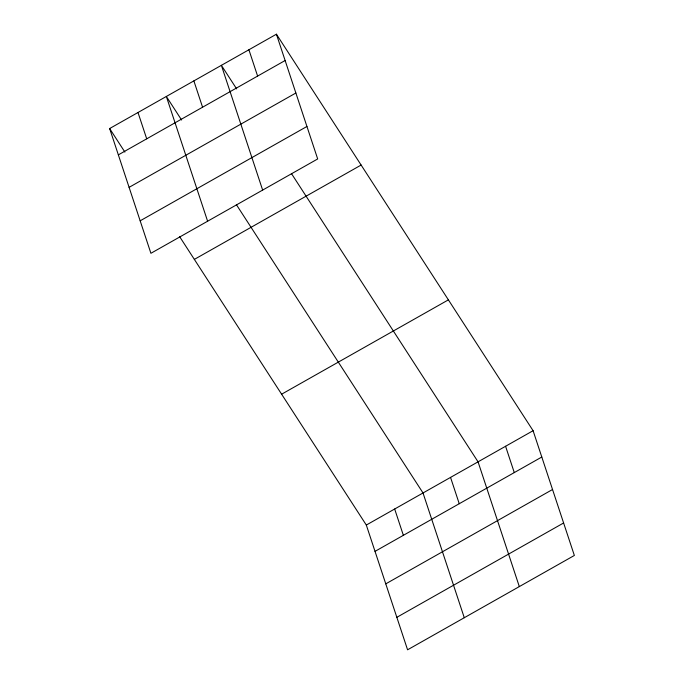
<?xml version="1.0" encoding="UTF-8"?>
<svg xmlns="http://www.w3.org/2000/svg" width="684" height="684" viewBox="0 0 684 684"><rect width="100%" height="100%" fill="white"/><g stroke="black" fill="none" stroke-linecap="round" stroke-linejoin="round"><path stroke-width="1.03" d="M276.421 34.2L317.684 158.953L150.907 253.294L109.645 128.541L276.421 34.2L533.092 430.706L574.355 555.459L407.578 649.8L366.316 525.047L179.67 236.707M118.358 154.866L285.125 60.517M129.096 187.348L295.873 93.007M140.169 220.812L306.936 126.472M194.35 259.39L361.126 165.049M281.62 394.198L448.396 299.857M366.316 525.047L533.092 430.706M375.02 551.364L541.796 457.023M385.767 583.854L552.544 489.505M396.831 617.319L563.607 522.978M236.638 88.886L221.385 65.331L262.647 190.084M291.41 173.497L478.056 461.837L519.318 586.59M181.602 120.016L166.349 96.47L207.611 221.223M236.373 204.636L423.02 492.967L464.282 617.72M109.645 128.541L124.898 152.096M505.579 446.267L514.283 472.593M450.542 477.406L459.246 503.723M248.908 49.77L257.611 76.086M394.668 509.007L403.372 535.333M193.871 80.9L202.575 107.217M137.997 112.501L146.709 138.826"/></g></svg>
